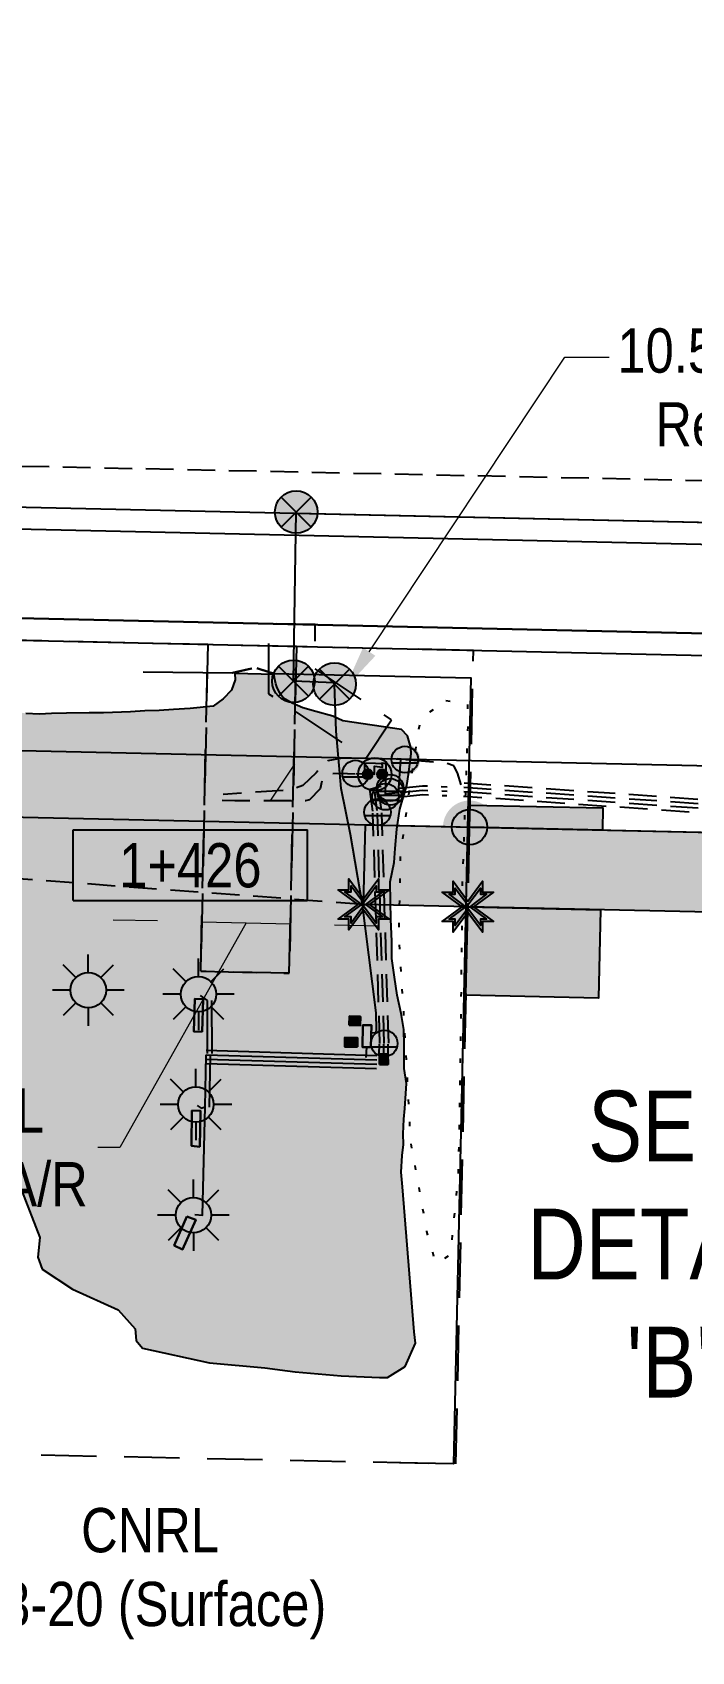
# Model space of a CAD drawing. Extents: x 397736 to 405633, y 6113180 to 6118658.
# Drawn here: x 398995 to 399143.8, y 6114683 to 6115048.7 of the extents above; entities that cross this region are included whole.
import ezdxf
from ezdxf.enums import TextEntityAlignment as Align

# ---------------------------------------------------------------- set-up
doc = ezdxf.new("R2010")
doc.units = 0
doc.header["$LTSCALE"] = 5
doc.header["$PDSIZE"] = 0.5
for name, pattern in [('foc-ACCESSROAD', [3.75, 2.5, -1.25]), ('foc-FLOWLINE', [3.75, 2.5, -1.25]), ('foc-TIELINE', [1.875, 1.25, -0.625]), ('foc-TOPO', [1, 0.2, -0.8]), ('UG_PIPE', [1.875, 1.25, -0.625])]:
    doc.linetypes.add(name, pattern=pattern)
doc.layers.get('Defpoints').update_dxf_attribs({"color": 9})
for name, color, linetype in [('AS-CABLE', 224, 'foc-CABLE'), ('AS-FENCE', 48, 'foc-FENCE'), ('AS-PIPE-UG', 44, 'UG_PIPE'), ('AS-POWER', 104, 'foc-POWER'), ('AS-POWER-EXISTING-PP', 72, 'Continuous'), ('AS-ROADS', 254, 'Continuous'), ('AS-SYMBOL', 7, 'Continuous'), ('AS-TELUS', 224, 'foc-TEL'), ('C-AR', 13, 'foc-ACCESSROAD'), ('C-RW', 13, 'Continuous'), ('C-WS', 13, 'foc-ACCESSROAD'), ('C-WS-S', 8, 'Continuous'), ('DETAIL-T', 7, 'Continuous'), ('F-EZE', 190, 'foc-FLOWLINE'), ('L-MON', 1, 'Continuous'), ('L-SEC', 7, 'Continuous'), ('L-TIE', 7, 'foc-TIELINE'), ('L-TITLEDB', 4, 'Continuous'), ('P-ELEVATION', 7, 'Continuous'), ('P-IOP3', 10, 'Continuous'), ('P-IOP3-H', 21, 'Continuous'), ('P-LTO', 14, 'Continuous'), ('P-PROPOSED', 10, 'Continuous'), ('P-PROPOSED-H', 21, 'Continuous'), ('P-TEMP-BLOCKS', 250, 'Continuous'), ('P-TEMP-BLUE', 146, 'Continuous'), ('T-LOW-AREA', 48, 'foc-TOPO')]:
    doc.layers.add(name, color=color, linetype=linetype)
for name, color, linetype, lineweight in [('AS-GENERAL', 48, 'Continuous', 18), ('C-AR-T', 13, 'Continuous', 9), ('C-WS-T', 13, 'Continuous', 9), ('F-EZE-T', 190, 'Continuous', 9)]:
    doc.layers.add(name, color=color, linetype=linetype, lineweight=lineweight)
for name, color, linetype, true_color in [('AS-PIPE-AG', 7, 'Continuous', 0x7d00fa), ('AS-STRUCTURE-H', 7, 'Continuous', 0xa8a8a8), ('P-TEMP-BLUE-H', 7, 'Continuous', 0x99e6ff)]:
    doc.layers.add(name, color=color, linetype=linetype, true_color=true_color)
doc.layers.add('AS-STRUCTURE', color=7, linetype='Continuous', lineweight=30, true_color=0x595959)
doc.styles.add('80CG', font='ARIALN.TTF', dxfattribs={"height": 10})
doc.styles.add('foc-LtypeFont', font='ARIALN.TTF', dxfattribs={"height": 7.349999999999999})
doc.styles.add('Legend', font='ARIALN.TTF')
doc.linetypes.add('foc-CABLE', pattern='A,2,-1,["C",foc-LtypeFont,S=0.2,R=0,X=-0.625,Y=-0.75],-1.239999999999999,8', length=12.24)
doc.linetypes.add('foc-FENCE', pattern='A,10,-1,["X",foc-LtypeFont,S=0.2,R=0,X=-0.625,Y=-0.75],-1.239999999999999', length=12.24)
doc.linetypes.add('foc-POWER', pattern='A,6,-1,["P",foc-LtypeFont,S=0.2,R=0,X=-0.625,Y=-0.75],-1.239999999999999,4', length=12.24)
doc.linetypes.add('foc-POWER-NOLINE', pattern='A,0,-4,["P",foc-LtypeFont,S=0.2,R=0,X=-0.625,Y=-0.75],-8.24', length=12.24)
doc.linetypes.add('foc-TEL', pattern='A,2,-1,["T",foc-LtypeFont,S=0.2,R=0,X=-0.425,Y=-0.75],-1.239999999999999,8', length=12.24)
doc.linetypes.add('foc-TEL-NOLINE', pattern='A,0,-2,["T",foc-LtypeFont,S=0.2,R=0,X=-0.425,Y=-0.75],-10.24', length=12.24)
doc.dimstyles.new('Compass 5 000', dxfattribs={"dimscale": 5, "dimtxt": 9, "dimasz": 2, "dimexe": 0.2, "dimexo": 0.0625, "dimgap": 0.5, "dimtad": 0, "dimtih": 1, "dimtoh": 1, "dimzin": 0, "dimdsep": 46, "dimtxsty": '80CG', "dimcen": 0.1, "dimse1": 1, "dimse2": 1, "dimclrd": 256, "dimclrt": 256, "dimaunit": 1, "dimadec": 4, "dimazin": 0, "dimtfac": 0.06, "dimtofl": 0, "dimtmove": 0, "dimatfit": 1, "dimfxl": 0.2, "dimtolj": 1, "dimtzin": 0, "dimlwd": -1, "dimarcsym": 0})

# ---------------------------------------------------------------- blocks, each defined once
blk = doc.blocks.new('*D44')
at = {"layer": 'Defpoints', "color": 0, "transparency": 16777216}
for p in [(399066.2613593857, 6114900.036263516), (399059.6953036888, 6114891.79721751), (399060.4532717657, 6114891.293666343)]:
    blk.add_point(p, dxfattribs=at)
at = {"layer": 'F-EZE-T', "transparency": 16777216}
for p, q in [((399071.0369894952, 6114908.869237898), (399115.2255008612, 6114975.383791366)), ((399115.2255008612, 6114975.383791366), (399125.2255008612, 6114975.383791366)), ((399054.1617055018, 6114883.467794294), (399048.6281073154, 6114875.138371077))]:
    blk.add_line(p, q, dxfattribs=at)
for points in [[(399069.6487522926, 6114909.791504262), (399072.4252266977, 6114907.946971534), (399065.5033913087, 6114900.539814683)], [(399052.7734682993, 6114884.390060658), (399055.5499427044, 6114882.545527929), (399059.6953036888, 6114891.79721751)]]:
    blk.add_solid(points, dxfattribs=at)
at = {"layer": 'F-EZE-T', "transparency": 16777216, "insert": (399184.3660192788, 6114975.383791366), "char_height": 10, "attachment_point": 5, "style": '80CG'}
blk.add_mtext('\\A1;ATCO\\P10.50 Power Line R/W\\PReg.# 112 305 342', dxfattribs=at)
blk = doc.blocks.new('*D45')
at = {"layer": 'C-AR-T', "transparency": 16777216}
for p, q in [((399023.2495095124, 6114848.054917813), (399013.2518190451, 6114848.269825515)), ((399043.2411213168, 6114847.625183429), (399014.7619136015, 6114796.86392955)), ((399033.2471999797, 6114847.840010111), (399053.2350426539, 6114847.410356748)), ((399063.2327331212, 6114847.195449047), (399073.2304235885, 6114846.980541345)), ((399014.7619136015, 6114796.86392955), (399009.7619136015, 6114796.86392955))]:
    blk.add_line(p, q, dxfattribs=at)
for points in [[(399023.2853274627, 6114849.721199558), (399023.2136915621, 6114846.388636068), (399033.2471999797, 6114847.840010111)], [(399063.2685510715, 6114848.861730792), (399063.1969151709, 6114845.529167302), (399053.2350426539, 6114847.410356748)]]:
    blk.add_solid(points, dxfattribs=at)
at = {"layer": 'Defpoints', "color": 0, "transparency": 16777216}
for p in [(399033.4310163521, 6114856.391305288), (399053.4188590264, 6114855.961651925), (399053.2350426539, 6114847.410356748)]:
    blk.add_point(p, dxfattribs=at)
at = {"layer": 'C-AR-T', "transparency": 16777216, "insert": (398982.0265793587, 6114796.86392955), "char_height": 10, "attachment_point": 5, "style": '80CG'}
blk.add_mtext('\\A1;CNRL\\P20.00 A/R', dxfattribs=at)
blk = doc.blocks.new('fdia')
at = {"color": 255, "const_width": 1}
blk.add_lwpolyline([(-0.5, 0, 1), (0.5, 0, 1)], format="xyb", close=True, dxfattribs=at)
blk = doc.blocks.new('Fdiaa')
blk.add_blockref('fdia', (0, 0))
blk = doc.blocks.new('fdib')
at = {"color": 1, "const_width": 1.6}
blk.add_lwpolyline([(-0.3999999999996362, 0, 0.9999999999999998), (0.3999999999996362, 0, 1)], format="xyb", close=True, dxfattribs=at)
at = {"color": 1}
blk.add_circle((0, 0), 0.8, dxfattribs=at)
blk = doc.blocks.new('Fdibb')
blk.add_blockref('fdib', (0, 0))
blk = doc.blocks.new('fdicc')
for name in ['Fdibb', 'Fdiaa']:
    blk.add_blockref(name, (0, 0))
blk = doc.blocks.new('FDI')
blk.add_blockref('fdicc', (0, 0))
blk = doc.blocks.new('GAS')
h = blk.add_hatch(color=255)
h.dxf.hatch_style = 1
edge = h.paths.add_edge_path()
edge.add_arc((0, 0), 0.9, 0, 360)
for p, q in [((0, 0.8077887887338874), (0, 1.615577579286764)), ((-0.5711929310346023, 0.5711929297831376), (-1.142385862069204, 1.142385861385264)), ((0.5711929310309642, 0.5711929297831376), (1.142385862065566, 1.142385861385264)), ((-0.8077887898725749, 0), (-1.615577579628734, 0)), ((1.615577579625096, 0), (0.8077887898689368, 0)), ((-0.5711929310346023, -0.5711929316021271), (-1.142385862069204, -1.142385863204253)), ((1.142385862065566, -1.142385863204253), (0.5711929310309642, -0.5711929316021271)), ((0, -0.8077887905528768), (0, -1.615577581105753))]:
    blk.add_line(p, q)
blk.add_circle((0, 0), 0.8000000000000003)
blk = doc.blocks.new('RISER')
h = blk.add_hatch(color=255)
h.dxf.hatch_style = 1
edge = h.paths.add_edge_path()
edge.add_arc((0, 0), 0.7000000000000001, 0, 360)
blk.add_hatch(color=13).paths.add_polyline_path([(0.5809894393423747, -0.1498374831999172), (-0.5809055220925075, -0.1501624933266612, 0.7745966773228882)])
at = {"color": 13}
blk.add_line((-0.5809055220925075, -0.1501624933266612), (0.5809894393423747, -0.1498374831996898), dxfattribs=at)
blk.add_circle((0, 0), 0.6000000000000001, dxfattribs=at)
blk = doc.blocks.new('PIG')
h = blk.add_hatch(color=255)
h.dxf.hatch_style = 1
edge = h.paths.add_edge_path()
edge.add_arc((0, 0), 0.85, 0, 360)
at = {"layer": 'AS-SYMBOL'}
h = blk.add_hatch(color=13, dxfattribs=at)
h.dxf.hatch_style = 1
h.paths.add_polyline_path([(-0.1007441909823683, 0.004742452807931841, 1), (-0.5507441909794579, 0.004742452807931841, 1)])
h = blk.add_hatch(color=13, dxfattribs=at)
h.dxf.hatch_style = 1
h.paths.add_polyline_path([(0.1007441909823683, 0.004742452807931841, 1), (0.5507441909794579, 0.004742452807931841, 1)])
at = {"layer": 'AS-SYMBOL', "color": 13}
for centre, radius in [((0, 0), 0.75), ((-0.3257441909809131, 0.004742452807931841), 0.225), ((0.3257441909809131, 0.004742452807931841), 0.225)]:
    blk.add_circle(centre, radius, dxfattribs=at)
blk = doc.blocks.new('*U55')
h = blk.add_hatch(color=111)
h.dxf.hatch_style = 1
h.paths.add_polyline_path([(-26.5, 8), (26.50000000000001, 7.999999999999999), (26.50000000000001, -8.000000000000004), (-26.5, -8)])
for p, q in [((-26.5, -8), (-26.5, 8)), ((-26.5, 8), (26.50000000000001, 7.999999999999999)), ((26.50000000000001, -8.000000000000004), (26.50000000000001, 7.999999999999999)), ((-26.5, -8), (26.50000000000001, -8.000000000000004))]:
    blk.add_line(p, q)
at = {"layer": 'P-ELEVATION', "color": 7, "flags": 128}
blk.add_lwpolyline([(0, 0, 9.999999999999995, 0, 0), (39.37783994445428, 0.1359983886489741, 0, 0, 0)], format="xyseb", dxfattribs=at)
at = {"layer": 'P-ELEVATION', "style": 'Legend'}
blk.add_attdef('STATION', text='', height=10, dxfattribs=at).set_placement((0, 0), align=Align.MIDDLE_CENTER)
blk = doc.blocks.new('TEMP')
h = blk.add_hatch(color=255)
h.dxf.hatch_style = 1
h.paths.add_polyline_path([(-5.274161e-10, 0.2514284397220763), (-0.6656854269836912, 1.152061669657268), (-0.6656854269836914, 0.6656854303339061), (-1.152061663105632, 0.6656854303339061), (-0.2514284404497629, 5.273253e-10), (-1.152061661774314, -0.665685419564579), (-0.6656854224511335, -0.6656854195645793), (-0.6656854224511335, -1.152061655686338), (-5.273251e-10, -0.2514284436956587), (0.6656854183820542, -1.152061663420681), (0.6656854183820542, -0.6656854208922597), (1.152061656810019, -0.6656854053035205), (0.2514284429676993, 5.273253e-10), (1.152061671303363, 0.6656854258011663), (0.6656854287749412, 0.6656854258011663), (0.6656854131859291, 1.15206166422904)])
h.paths.add_polyline_path([(0.5656854229146121, 0.8485281473411305), (0.5656854319800914, 0.5656854258011663), (0.8485281444547581, 0.5656854258011663), (0.0831890339399251, 0), (0.8485281399220186, -0.5656854150320215), (0.5656854183820542, -0.5656854240973189), (0.5656854183820542, -0.8485281365719859), (0, -0.08318903609469999), (-0.5656854224511337, -0.8485281320390644), (-0.5656854224511337, -0.5656854195645792), (-0.8485281349258001, -0.5656854195645794), (-0.0831890328488955, 0), (-0.8485281394583584, 0.5656854303339058), (-0.5656854269836913, 0.5656854303339061), (-0.5656854269836913, 0.8485281428085727), (0, 0.0831890306941206)], flags=16)
h = blk.add_hatch(color=1)
h.dxf.hatch_style = 1
h.paths.add_polyline_path([(0, 0.0831890306941205), (-0.5656854269836911, 0.8485281428085727), (-0.5656854269836912, 0.5656854303339061), (-0.8485281394583578, 0.5656854303339061), (-0.0831890328488953, -1e-16), (-0.8485281349258001, -0.5656854195645793), (-0.5656854224511337, -0.5656854195645793), (-0.5656854224511337, -0.848528132039064), (0, -0.08318903609469999), (0.5656854183820542, -0.8485281365719856), (0.5656854183820542, -0.5656854240973191), (0.8485281399220184, -0.5656854150320213), (0.0831890339399251, -1e-16), (0.8485281444547581, 0.5656854258011663), (0.5656854319800914, 0.5656854258011663), (0.5656854229146121, 0.8485281473411308)])
at = {"color": 1}
for p, q in [((-0.0831890328488953, 0), (0.0831890339399252, 0)), ((0, 0.0831890306941205), (0, -0.08318903609469999))]:
    blk.add_line(p, q, dxfattribs=at)
at = {"color": 255, "flags": 128}
blk.add_lwpolyline([(-0.251428440449763, 5.27325e-10), (-1.152061663105632, 0.6656854303339061), (-0.6656854269836914, 0.6656854303339061), (-0.6656854269836914, 1.152061669657268), (-5.274159999999999e-10, 0.2514284397220763), (0.6656854131859291, 1.15206166422904), (0.6656854287749412, 0.6656854258011663), (1.152061671303363, 0.6656854258011663), (0.2514284429676991, 5.27325e-10), (1.152061656810019, -0.6656854053035204), (0.6656854183820542, -0.6656854208922596), (0.6656854183820542, -1.152061663420681), (-5.27325e-10, -0.2514284436956586), (-0.6656854224511335, -1.152061655686338), (-0.6656854224511335, -0.6656854195645793), (-1.152061661774314, -0.6656854195645793)], close=True, dxfattribs=at)
at = {"color": 1, "flags": 128}
blk.add_lwpolyline([(-0.0831890328488953, 0), (-0.8485281394583578, 0.5656854303339061), (-0.5656854269836913, 0.5656854303339061), (-0.5656854269836913, 0.8485281428085727), (0, 0.0831890306941205), (0.5656854229146121, 0.8485281473411305), (0.5656854319800914, 0.5656854258011663), (0.8485281444547581, 0.5656854258011663), (0.0831890339399252, 0), (0.8485281399220184, -0.5656854150320214), (0.5656854183820542, -0.5656854240973189), (0.5656854183820542, -0.8485281365719856), (0, -0.08318903609469999), (-0.5656854224511335, -0.848528132039064), (-0.5656854224511335, -0.5656854195645792), (-0.8485281349258001, -0.5656854195645792)], close=True, dxfattribs=at)
blk = doc.blocks.new('POWERPOLE')
h = blk.add_hatch(color=255)
edge = h.paths.add_edge_path()
edge.add_arc((0, 0), 0.9600000000000002, 0, 360)
at = {"linetype": 'Continuous'}
for p, q in [((0.678822509938982, -0.678822509938982), (-0.678822509938982, 0.678822509938982)), ((-0.678822509938982, -0.678822509938982), (0.678822509938982, 0.678822509938982))]:
    blk.add_line(p, q, dxfattribs=at)
blk.add_circle((0, 0), 0.9600000000000002, dxfattribs=at)

msp = doc.modelspace()

# ---------------------------------------------------------------- hatches: boundary and pattern name
at = {"layer": 'AS-ROADS'}
h = msp.add_hatch(color=256, dxfattribs=at)
h.dxf.hatch_style = 1
edge = h.paths.add_edge_path()
edge.add_line((399040.6760000019, 6114903.954), (399040.7780000019, 6114902.505999996))
edge.add_line((399040.7780000019, 6114902.505999992), (399039.959000002, 6114900.216999996))
edge.add_line((399039.9590000019, 6114900.217), (399038.0770000019, 6114898.232))
edge.add_line((399038.0770000019, 6114898.232), (399035.7890000019, 6114896.562))
edge.add_line((399035.7890000019, 6114896.562), (399030.6310000019, 6114896.074))
edge.add_line((399030.6310000019, 6114896.074), (399026.8090000019, 6114895.824))
edge.add_line((399026.8090000019, 6114895.824), (399023.6280000019, 6114895.574999996))
edge.add_line((399023.6280000019, 6114895.574999969), (399020.3340000019, 6114895.505999973))
edge.add_line((399020.3340000019, 6114895.506), (399017.1630000019, 6114895.316))
edge.add_line((399017.1630000019, 6114895.316), (399011.0150000019, 6114895.044999996))
edge.add_line((399011.0150000019, 6114895.044999969), (399007.8060000016, 6114895.078999973))
edge.add_line((399007.806, 6114895.079), (399002.678, 6114895.002999996))
edge.add_line((399002.678, 6114895.002999969), (398999.284, 6114894.930999969))
edge.add_line((398999.284, 6114894.930999969), (398996.5660000003, 6114894.793999974))
edge.add_line((398996.5660000019, 6114894.794), (398993.4720000019, 6114894.937))
edge.add_line((398993.4720000019, 6114894.937), (398989.7340000016, 6114895.614))
edge.add_line((398989.734, 6114895.614), (398987.2360000003, 6114895.49))
edge.add_line((398987.2360000019, 6114895.49), (398983.8490000019, 6114895.613))
edge.add_line((398983.8490000019, 6114895.613), (398980.6170000019, 6114895.686))
edge.add_line((398980.6170000019, 6114895.686), (398977.5530000019, 6114895.773))
edge.add_line((398977.5530000019, 6114895.773), (398974.4050000017, 6114895.552))
edge.add_line((398974.405, 6114895.552), (398971.3350000003, 6114895.374))
edge.add_line((398971.3350000019, 6114895.374), (398968.2650000016, 6114894.669))
edge.add_line((398968.265, 6114894.669), (398965.4770000002, 6114893.011))
edge.add_line((398965.4770000019, 6114893.011), (398963.5730000019, 6114890.42))
edge.add_line((398963.5730000019, 6114890.42), (398962.1240000019, 6114887.439999997))
edge.add_line((398962.1240000019, 6114887.43999997), (398960.7300000017, 6114884.610999973))
edge.add_line((398960.73, 6114884.611), (398958.4550000002, 6114879.736))
edge.add_line((398958.4550000019, 6114879.736), (398957.0719510302, 6114873.480383409))
edge.add_line((398957.0719510302, 6114873.480383409), (398956.5729537086, 6114867.827686697))
edge.add_line((398956.5729537069, 6114867.827686697), (398956.0739563853, 6114860.346177339))
edge.add_line((398956.0739563869, 6114860.346177339), (398955.7412522765, 6114857.187328367))
edge.add_line((398955.7412522765, 6114857.187328367), (398955.5749002213, 6114849.040783914))
edge.add_line((398955.5749002196, 6114849.040783914), (398956.5729537069, 6114835.906577843))
edge.add_line((398956.5729537069, 6114835.906577817), (398957.4045962949, 6114822.273629287))
edge.add_line((398957.4045962966, 6114822.273629314), (398961.5629857689, 6114815.290896276))
edge.add_line((398961.5629857689, 6114815.290896249), (398964.5570285426, 6114811.300753409))
edge.add_line((398964.557028541, 6114811.300753436), (398971.8758128423, 6114807.97564569))
edge.add_line((398971.875812844, 6114807.97564569), (398978.3629545572, 6114806.313057956))
edge.add_line((398978.3629545572, 6114806.31305793), (398983.685690728, 6114804.484245284))
edge.add_line((398983.685690728, 6114804.484245284), (398986.1807361802, 6114800.327877532))
edge.add_line((398986.1807361802, 6114800.327877559), (398992.5195909535, 6114787.230749565))
edge.add_line((398992.5195909535, 6114787.230749538), (398996.683394076, 6114776.57647423))
edge.add_line((398996.6833940743, 6114776.576474257), (398996.2415342998, 6114772.123685059))
edge.add_line((398996.2415343014, 6114772.123685059), (398997.1830975259, 6114769.418102877))
edge.add_line((398997.1830975259, 6114769.418102851), (399004.0117699531, 6114764.923325693))
edge.add_line((399004.0117699532, 6114764.92332572), (399014.3380723097, 6114760.262086621))
edge.add_line((399014.338072308, 6114760.262086621), (399018.1688182559, 6114755.933771405))
edge.add_line((399018.1688182559, 6114755.933771406), (399018.4477977727, 6114753.345721648))
edge.add_line((399018.4477977743, 6114753.345721648), (399019.8343395066, 6114751.605490051))
edge.add_line((399019.8343395066, 6114751.605490024), (399034.9906770228, 6114748.276014176))
edge.add_line((399034.9906770228, 6114748.276014203), (399047.4403071334, 6114747.11440377))
edge.add_arc((399079.0763517102, 6114973.27385971), 228.3614215221398, 262.0369193783248, 269.0098300413588)
edge.add_line((399075.1300686499, 6114744.946538328), (399079.1436429797, 6114747.469472889))
edge.add_line((399079.1436429797, 6114747.469472889), (399081.4642159014, 6114752.714175312))
edge.add_line((399081.4642159014, 6114752.714175338), (399081.1510000017, 6114755.241999995))
edge.add_line((399081.151, 6114755.241999969), (399078.5610000003, 6114787.998999974))
edge.add_line((399078.5610000019, 6114787.999), (399078.2710000019, 6114791.364))
edge.add_line((399078.2710000019, 6114791.364), (399078.4400000019, 6114795.06))
edge.add_line((399078.4400000019, 6114795.06), (399078.7630000019, 6114797.553))
edge.add_line((399078.7630000019, 6114797.553), (399078.7150000019, 6114799.952))
edge.add_line((399078.7150000019, 6114799.952), (399078.8310000016, 6114803.298))
edge.add_line((399078.831, 6114803.298), (399079.0910000002, 6114805.706999996))
edge.add_line((399079.0910000019, 6114805.70699997), (399079.4330000017, 6114811.382999974))
edge.add_line((399079.433, 6114811.383), (399078.9280000002, 6114814.741))
edge.add_line((399078.9280000019, 6114814.741), (399078.9350000019, 6114820.138999996))
edge.add_line((399078.9350000019, 6114820.13899997), (399078.8590000019, 6114823.574999974))
edge.add_line((399078.8590000019, 6114823.575), (399078.2700000016, 6114827.164))
edge.add_line((399078.27, 6114827.164), (399077.3210000002, 6114831.311))
edge.add_line((399077.3210000019, 6114831.311), (399076.7340000019, 6114835.395999995))
edge.add_line((399076.7340000019, 6114835.395999969), (399076.1790000016, 6114839.590999974))
edge.add_line((399076.179, 6114839.591), (399076.1070000003, 6114843.439))
edge.add_line((399076.1070000019, 6114843.439), (399075.9320000019, 6114848.505))
edge.add_line((399075.9320000019, 6114848.505), (399075.8360000019, 6114852.357999999))
edge.add_line((399075.8360000019, 6114852.358), (399075.7390000016, 6114856.872))
edge.add_line((399075.739, 6114856.872), (399076.6560000003, 6114861.288))
edge.add_line((399076.6560000019, 6114861.288), (399076.9140000016, 6114864.391999995))
edge.add_line((399076.914, 6114864.391999969), (399077.308, 6114868.817999973))
edge.add_line((399077.308, 6114868.818), (399077.9830000002, 6114873.32))
edge.add_line((399077.9830000019, 6114873.32), (399078.6650000019, 6114875.933))
edge.add_line((399078.6650000019, 6114875.933), (399079.5270000017, 6114878.634))
edge.add_line((399079.527, 6114878.634), (399079.939, 6114881.127))
edge.add_line((399079.939, 6114881.127), (399080.498, 6114885.779000001))
edge.add_line((399080.498, 6114885.779), (399080.4280000003, 6114887.264999995))
edge.add_line((399080.4280000019, 6114887.264999969), (399079.7110000019, 6114889.846999973))
edge.add_line((399079.7110000019, 6114889.847), (399078.3150000019, 6114891.311))
edge.add_line((399078.3150000019, 6114891.311), (399065.1070000019, 6114893.288))
edge.add_line((399065.1070000019, 6114893.288), (399062.7980000019, 6114894.291))
edge.add_line((399062.7980000019, 6114894.291), (399058.9910000019, 6114895.345))
edge.add_line((399058.9910000019, 6114895.345), (399056.0770000016, 6114896.227))
edge.add_line((399056.077, 6114896.227), (399053.659, 6114897.256))
edge.add_line((399053.659, 6114897.256), (399051.6790000003, 6114898.410999997))
edge.add_arc((399059.1534122967, 6114904.513166861), 9.649004072584358, 184.6376928280461, 219.2284607739243, ccw=False)
edge.add_line((399049.536, 6114903.732999969), (399040.6760000003, 6114903.953999974))
at = {"layer": 'AS-STRUCTURE-H'}
h = msp.add_hatch(color=256, dxfattribs=at)
h.dxf.hatch_style = 1
h.paths.add_polyline_path([(399066.521, 6114824.531), (399068.9649621678, 6114824.441701382), (399069.0390000019, 6114826.468), (399066.569, 6114826.55)])
h = msp.add_hatch(color=256, dxfattribs=at)
h.dxf.hatch_style = 1
h.paths.add_polyline_path([(399068.3797017244, 6114819.640655879), (399068.3790000019, 6114821.703999969), (399065.5210000019, 6114821.73499997), (399065.5250000019, 6114819.662)])
h = msp.add_hatch(color=256, dxfattribs=at)
h.dxf.hatch_style = 1
h.paths.add_polyline_path([(399071.367, 6114819.57), (399071.564, 6114824.517999969), (399069.567, 6114824.516999969), (399069.4870000019, 6114819.563)])
h = msp.add_hatch(color=256, dxfattribs=at)
h.dxf.hatch_style = 1
h.paths.add_polyline_path([(399073.3455619304, 6114815.644174151), (399075.281, 6114815.648), (399075.261615491, 6114817.947509715), (399073.341, 6114817.952)])
at = {"layer": 'P-IOP3-H'}
h = msp.add_hatch(color=256, dxfattribs=at)
h.dxf.hatch_style = 1
h.paths.add_polyline_path([(399538.6914982273, 6114316.198268827), (399505.6524171385, 6114316.950452529), (399512.3051446494, 6114606.708222906), (399299.0596749757, 6114611.447211092), (399304.4516337862, 6114846.59441474), (399069.7803858949, 6114851.786122863), (399070.1783597264, 6114869.775003036), (399322.8530000019, 6114864.184999969), (399317.4610000019, 6114629.036), (399530.7070000005, 6114624.297), (399524.054048101, 6114334.529456436), (399539.1012736239, 6114334.186884018)])
at = {"layer": 'P-PROPOSED-H'}
h = msp.add_hatch(color=256, dxfattribs=at)
h.dxf.hatch_style = 1
h.paths.add_polyline_path([(399070.1783597264, 6114869.775003036), (399322.8530000019, 6114864.184999969), (399317.4610000019, 6114629.036), (399530.7070000005, 6114624.297), (399524.054048101, 6114334.529456436), (399682.4881921855, 6114330.922468042), (399675.7950366306, 6114037.101509802), (399657.8064214492, 6114037.511285199), (399664.0897961913, 6114313.343390524), (399505.6524171385, 6114316.950452529), (399512.3051446494, 6114606.708222906), (399299.0596749757, 6114611.447211092), (399304.4516337862, 6114846.59441474), (399069.7803858949, 6114851.786122863)])
at = {"layer": 'P-TEMP-BLUE-H'}
h = msp.add_hatch(color=256, dxfattribs=at)
h.dxf.hatch_style = 1
h.paths.add_polyline_path([(399093.8092972717, 6114874.251564959), (399123.790762201, 6114873.588275311), (399123.6802139145, 6114868.591364158), (399093.6987489851, 6114869.254653807)])
h = msp.add_hatch(color=256, dxfattribs=at)
h.dxf.hatch_style = 1
h.paths.add_polyline_path([(399093.3021561559, 6114851.265743118), (399123.2836230662, 6114850.602453395), (399122.8414299221, 6114830.614808789), (399092.8736226854, 6114831.2777963)])

# ---------------------------------------------------------------- linework, layer by layer
at = {"layer": 'AS-CABLE', "flags": 128}
for points in [[(399071.559, 6114822.85999997), (399072.4910000019, 6114822.83099997), (399072.6460000019, 6114823.175), (399072.6530000019, 6114823.493999969), (399072.5800000019, 6114827.35), (399070.927, 6114840.448), (399069.512, 6114851.674), (399066.8060000019, 6114867.597), (399064.698, 6114878), (399063.5830000019, 6114890.925), (399063.2010000019, 6114901.55)], [(399070.3720000019, 6114817.210999969), (399070.5090000019, 6114819.559)]]:
    msp.add_lwpolyline(points, dxfattribs=at)
at = {"layer": 'AS-FENCE', "flags": 128}
for points in [[(399019.9654322402, 6114904.305785554), (399040.167, 6114904.09899997)], [(399049.4440000019, 6114903.939), (399093.9520000019, 6114902.949), (399090.0570000019, 6114725.432), (399077.8700000019, 6114725.686999969)]]:
    msp.add_lwpolyline(points, dxfattribs=at)
at = {"layer": 'AS-GENERAL', "const_width": 0.4998133849999907, "flags": 128}
for points in [[(399044.5577686667, 6114905.099989216), (399040.167, 6114904.09899997)], [(399049.4440000019, 6114903.939), (399045.6374260409, 6114905.156776095)]]:
    msp.add_lwpolyline(points, dxfattribs=at)
at = {"layer": 'AS-PIPE-AG', "flags": 128}
for points in [[(399068.1160000019, 6114881.349999969), (399072.203, 6114881.232), (399072.2430000019, 6114883.016999969), (399074.0710000019, 6114882.81499997), (399073.9950000019, 6114883.775999969), (399074.791, 6114883.738), (399074.6150000019, 6114876.431)], [(399070.0300000019, 6114881.296), (399070.0290000019, 6114883.78), (399074.8350000019, 6114883.639)], [(399078.112, 6114884.609), (399077.5900000019, 6114876.969999969), (399074.7390000019, 6114876.7)], [(399079.1180000019, 6114884.511999969), (399077.3280000014, 6114884.658)], [(399071.8385769099, 6114872.880664175), (399071.1666156305, 6114877.79825422), (399073.7137592562, 6114878.487887012)], [(399072.8290000019, 6114873.016), (399072.276, 6114877.062999969), (399073.9750000019, 6114877.522999969)], [(399073.819423094, 6114873.151335797), (399073.385384373, 6114876.327745747), (399074.2362407458, 6114876.558112982)], [(399032.8630000019, 6114831.225), (399034.432, 6114830.134)], [(399034.4200000019, 6114830.109), (399034.4680000019, 6114818.115)], [(399035.4196187652, 6114830.113000475), (399035.4676187653, 6114818.119000475)], [(399033.9910000019, 6114806.053999969), (399034.2050000019, 6114817.862)], [(399034.2130000019, 6114817.864), (399072.762, 6114816.714)], [(399034.2428077685, 6114818.863182254), (399072.7918077682, 6114817.713182226)], [(399034.9904626448, 6114806.035886428), (399035.2044626465, 6114817.843886432)], [(399073.3154495308, 6114817.891350617), (399073.3444495323, 6114820.238350631)], [(399074.3150000019, 6114817.879), (399074.344, 6114820.226)], [(399075.3145504713, 6114817.866649355), (399075.3435504694, 6114820.213649328)], [(399034.1533844688, 6114815.865635493), (399072.7023844669, 6114814.715635492)], [(399034.1831922354, 6114816.864817747), (399072.7321922334, 6114815.714817719)], [(399031.6920000019, 6114781.737), (399033.427, 6114781.608), (399033.988, 6114806.069)], [(399032.2090000019, 6114806.361999969), (399033.06, 6114805.81999997), (399033.9930000019, 6114806.08799997)]]:
    msp.add_lwpolyline(points, dxfattribs=at)
at = {"layer": 'AS-PIPE-UG', "flags": 128}
for points in [[(398760.2717332194, 6114905.549796491), (398760.6219372648, 6114920.648220319), (398761.1842136831, 6114944.966649411), (398761.2038534535, 6114945.816317914), (398761.2072693496, 6114945.966284052), (398761.431810661, 6114955.67591882), (399544.0560709257, 6114939.192020775), (399560.9053615891, 6114888.716062544), (399560.4252381325, 6114867.720025841), (399560.7355150518, 6114867.713528487), (399650.3694321521, 6114865.825358907), (399704.9817450673, 6114864.67493156), (399704.8817663228, 6114859.858613828), (399793.5749035269, 6114857.989119799), (399793.675839133, 6114862.806442708), (399893.8793853269, 6114860.694654604), (399918.1042305893, 6114860.184189809), (400045.4839375441, 6114857.499679345), (400343.0676538748, 6114851.228298967), (400343.5433945361, 6114872.237240645), (400353.2294254469, 6114872.024304575), (400359.7567159043, 6114871.880943441)], [(399077.145, 6114884.632), (399064.9210000019, 6114884.799999969), (399061.6710000019, 6114884.213), (399060.3790000019, 6114883.273999969), (399059.0560000019, 6114881.51299997), (399056.05, 6114878.651), (399053.1950000019, 6114877.648), (399038.0400000019, 6114876.644)], [(399091.8310000019, 6114878.812999969), (399090.9860000019, 6114881.538), (399090.1290000019, 6114883.129999969), (399088.4410000019, 6114883.725999995), (399079.2050000019, 6114884.479)], [(399037.8370000019, 6114875.352999969), (399040.7180000019, 6114875.265), (399056.7240000019, 6114875.295), (399057.5940000019, 6114875.491), (399060.0270000019, 6114878.011999969), (399060.454, 6114879.92), (399062.0900000019, 6114881.284), (399064.4060000019, 6114881.476), (399067.854, 6114881.317)], [(399077.9506461609, 6114878.055736946), (399083.0619736915, 6114878.613059455), (399088.6596768877, 6114878.362627886)], [(399078.059, 6114877.061999969), (399083.0940000019, 6114877.611), (399088.615, 6114877.364)], [(399078.1673538408, 6114876.068263047), (399083.1260263123, 6114876.608940545), (399088.570323114, 6114876.365372114)], [(399527.0500000024, 6114055.476000001), (399525.8760000003, 6114064.872999961), (399525.956, 6114076.447999962), (399525.8520000027, 6114113.844), (399525.448, 6114126.809000012), (399525.9130000007, 6114137.942), (399526.9330000024, 6114175.874), (399527.7370000031, 6114218.691), (399527.9340000031, 6114242.929999962), (399528.425, 6114273.274999973), (399529.2790000024, 6114298.446), (399529.6460000007, 6114328.931999973), (399530.4580000024, 6114357.669999972), (399534.0232194658, 6114604.194161735), (399534.5546336648, 6114620.42961043), (399534.0858610398, 6114625.348386507), (399530.8401805782, 6114627.907725938), (399526.6587547415, 6114628.568268769), (399499.1472691686, 6114628.659847661), (399457.8123246584, 6114629.917363133), (399403.3235584798, 6114631.022865633), (399346.8994580907, 6114634.140092136), (399333.5179060589, 6114634.46657196), (399327.1352479929, 6114637.455871503), (399325.2607791821, 6114643.617819694), (399325.9158041478, 6114845.032989481), (399326.2088863964, 6114861.547536941), (399324.3567052306, 6114867.009712681), (399322.2631399035, 6114868.614289581), (399305.0869440398, 6114868.224184187), (399275.8971042852, 6114868.947195762), (399233.6532505521, 6114869.714029706), (399189.6921619389, 6114870.400452705), (399149.2243854648, 6114872.232887777), (399092.2962407256, 6114876.193567602)], [(399597.6150000019, 6114040.851), (399591.4300000003, 6114040.819), (399586.0000000019, 6114040.325), (399573.9630000018, 6114038.928), (399553.0050000027, 6114039.805), (399545.7310000025, 6114041.186000001), (399536.6620000024, 6114046.108000001), (399532.3790000027, 6114049.096000001), (399529.0349161472, 6114053.099613248), (399528.0055016634, 6114055.891386015), (399526.8760562108, 6114064.931759824), (399526.9556358292, 6114076.4459356), (399526.8515829206, 6114113.86096044), (399526.4482765076, 6114126.803702133), (399526.9120653641, 6114137.907705009), (399527.9323739497, 6114175.851180726), (399528.7365499554, 6114218.677553904), (399528.9335604991, 6114242.917851528), (399529.4243519732, 6114273.249963908), (399530.2784221657, 6114298.42303287), (399530.6454562653, 6114328.911865459), (399531.4572274301, 6114357.641766519), (399535.0226097346, 6114604.17058084), (399535.5558168333, 6114620.460805215), (399535.0404305208, 6114625.86869324), (399531.2540902899, 6114628.854362953), (399526.73887737, 6114629.567634369), (399499.1641345851, 6114629.659423829), (399457.8376623284, 6114630.91668158), (399403.3612792408, 6114632.021932789), (399346.9392290462, 6114635.139046082), (399333.7519530312, 6114635.460785952), (399327.9621239957, 6114638.17243575), (399326.260889592, 6114643.764909845), (399326.9154020756, 6114845.022494713), (399327.2114431991, 6114861.703768471), (399325.2058526162, 6114867.618356355), (399322.5920699527, 6114869.62164479), (399305.0879720208, 6114869.224092092), (399275.9185521426, 6114869.946597854), (399233.6701252761, 6114870.713514867), (399189.7225809704, 6114871.399726353), (399149.2816927333, 6114873.230943888), (399092.3656203637, 6114877.1907838)], [(399597.6098281945, 6114041.850613391), (399591.3820423586, 6114041.818392001), (399585.897079136, 6114041.319391688), (399573.9260439389, 6114039.930047486), (399553.1197317188, 6114040.800699981), (399546.070716253, 6114042.138985744), (399537.1880327588, 6114046.959866527), (399533.0605418875, 6114049.83937689), (399531.0002604784, 6114052.305992625), (399529.7282643724, 6114054.228823819), (399528.9610033245, 6114056.30677203), (399527.8761124237, 6114064.990519688), (399527.9552716561, 6114076.443871163), (399527.8511658361, 6114113.877920841), (399527.448553013, 6114126.798404251), (399527.911130724, 6114137.873410018), (399528.9317478946, 6114175.828361528), (399529.7360999059, 6114218.664107884), (399529.9331210006, 6114242.9057031), (399530.4237039426, 6114273.224927853), (399531.2778443315, 6114298.400065815), (399531.6449125328, 6114328.891730933), (399532.4564548579, 6114357.613533125), (399536.022, 6114604.147), (399536.5570000019, 6114620.492), (399535.9950000019, 6114626.389), (399531.668, 6114629.800999969), (399526.8190000019, 6114630.566999969), (399499.181, 6114630.658999969), (399457.863, 6114631.916), (399403.399, 6114633.021), (399346.979, 6114636.138), (399333.986, 6114636.455), (399328.7890000019, 6114638.88899997), (399327.2610000019, 6114643.911999969), (399327.915, 6114845.012), (399328.2140000019, 6114861.86), (399326.055, 6114868.227), (399322.9210000019, 6114870.629), (399305.0890000019, 6114870.22399997), (399275.94, 6114870.946), (399233.6870000019, 6114871.713), (399189.7530000019, 6114872.399), (399149.3390000019, 6114874.229), (399092.435, 6114878.187999969)], [(399597.6046563872, 6114042.850226757), (399591.3340847184, 6114042.817784051), (399585.7941582733, 6114042.313783376), (399573.8890878797, 6114040.932094972), (399553.2344634325, 6114041.796400039), (399546.4104325011, 6114043.09197145), (399537.7140655129, 6114047.811733129), (399533.7420837718, 6114050.582753779), (399530.6600031544, 6114055.185129796), (399529.9165049831, 6114056.722158006), (399528.8761686342, 6114065.04927955), (399528.9549074806, 6114076.441806802), (399528.8507487563, 6114113.894881319), (399528.4488295178, 6114126.793106387), (399528.9101960874, 6114137.839115039), (399529.9311218418, 6114175.805542302), (399530.7356498589, 6114218.650661789), (399530.9326814973, 6114242.893554596), (399531.4230559127, 6114273.199891798), (399532.2772664996, 6114298.377098684), (399532.644368798, 6114328.871596419), (399533.4556822864, 6114357.585299672), (399537.0213902688, 6114604.123419105), (399537.5581831704, 6114620.523194784), (399536.9495694831, 6114626.909306734), (399532.0819097135, 6114630.747636985), (399526.8991226321, 6114631.566365569), (399499.1978654166, 6114631.658576164), (399457.8883376716, 6114632.91531842), (399403.4367207626, 6114634.020067183), (399347.0187709572, 6114637.136953918), (399334.2200469722, 6114637.44921402), (399329.6158760064, 6114639.605564217), (399328.2611104118, 6114644.05909012), (399328.9145979278, 6114845.001505259), (399329.2165568047, 6114862.016231502), (399326.9041473856, 6114868.835643618), (399323.249930051, 6114871.636355209), (399305.090027983, 6114871.223907902), (399275.9614478574, 6114871.945402092), (399233.7038747259, 6114872.712485134), (399189.7834190335, 6114873.398273648), (399149.3963072705, 6114875.227056112), (399092.5043796398, 6114879.185216194)], [(399073.4358214021, 6114820.374069949), (399071.8778214027, 6114872.386069949)], [(399074.4350000019, 6114820.403999969), (399072.8770000019, 6114872.415999969)], [(399075.4341786011, 6114820.43392999), (399073.8761786011, 6114872.44592999)]]:
    msp.add_lwpolyline(points, dxfattribs=at)
at = {"layer": 'AS-POWER', "linetype": 'foc-POWER-NOLINE'}
msp.add_line((399054.5509193771, 6114940.15991536), (399539.0280379353, 6114929.334604762), dxfattribs=at)
at = {"layer": 'AS-POWER', "flags": 128}
msp.add_lwpolyline([(399063.177, 6114901.853), (399053.9300000019, 6114902.189), (399054.5460000019, 6114940.412999969)], dxfattribs=at)
at = {"layer": 'AS-ROADS', "flags": 128}
msp.add_lwpolyline([(398992.5195909535, 6114787.230749538), (398996.6833940743, 6114776.576474257), (398996.2415343014, 6114772.123685059), (398997.1830975259, 6114769.418102851), (399004.0117699532, 6114764.92332572), (399014.338072308, 6114760.262086621), (399018.1688182559, 6114755.933771406), (399018.4477977743, 6114753.345721648), (399019.8343395066, 6114751.605490024), (399034.9906770228, 6114748.276014203), (399047.4403071334, 6114747.114403744, 0.03043445385885776), (399075.1300686499, 6114744.946538328), (399079.1436429797, 6114747.469472889), (399081.4642159014, 6114752.714175338), (399081.151, 6114755.241999969), (399078.5610000019, 6114787.999), (399078.2710000019, 6114791.364), (399078.4400000019, 6114795.06), (399078.7630000019, 6114797.553), (399078.7150000019, 6114799.952), (399078.831, 6114803.298), (399079.0910000019, 6114805.70699997), (399079.433, 6114811.383), (399078.9280000019, 6114814.741), (399078.9350000019, 6114820.13899997), (399078.8590000019, 6114823.575), (399078.27, 6114827.164), (399077.3210000019, 6114831.311), (399076.7340000019, 6114835.395999969), (399076.179, 6114839.591), (399076.1070000019, 6114843.439), (399075.9320000019, 6114848.505), (399075.8360000019, 6114852.358), (399075.739, 6114856.872), (399076.6560000019, 6114861.288), (399076.914, 6114864.391999969), (399077.308, 6114868.818), (399077.9830000019, 6114873.32), (399078.6650000019, 6114875.933), (399079.527, 6114878.634), (399079.939, 6114881.127), (399080.498, 6114885.779), (399080.4280000019, 6114887.264999969), (399079.7110000019, 6114889.847), (399078.3150000019, 6114891.311), (399065.1070000019, 6114893.288), (399062.7980000019, 6114894.291), (399058.9910000019, 6114895.345), (399056.077, 6114896.227), (399053.659, 6114897.256), (399051.6790000019, 6114898.41099997, -0.152087308984586), (399049.536, 6114903.732999969), (399040.6760000019, 6114903.954), (399040.7780000019, 6114902.505999992), (399039.9590000019, 6114900.217), (399038.0770000019, 6114898.232), (399035.7890000019, 6114896.562), (399030.6310000019, 6114896.074), (399026.8090000019, 6114895.824), (399023.6280000019, 6114895.574999969), (399020.3340000019, 6114895.506), (399017.1630000019, 6114895.316), (399011.0150000019, 6114895.044999969), (399007.806, 6114895.079), (399002.678, 6114895.002999969), (398999.284, 6114894.930999969), (398996.5660000019, 6114894.794), (398993.4720000019, 6114894.937)], format="xyb", dxfattribs=at)
at = {"layer": 'AS-STRUCTURE', "flags": 128}
for points in [[(399033.3050000019, 6114823.037), (399031.4700000019, 6114823.066999977), (399031.6230000019, 6114830.459), (399033.5380000019, 6114830.369)], [(399066.521, 6114824.531), (399068.9649621678, 6114824.441701382), (399069.0390000019, 6114826.468), (399066.569, 6114826.55)], [(399068.3797017244, 6114819.640655879), (399068.3790000019, 6114821.703999969), (399065.5210000019, 6114821.73499997), (399065.5250000019, 6114819.662)], [(399071.367, 6114819.57), (399071.564, 6114824.517999969), (399069.567, 6114824.516999969), (399069.4870000019, 6114819.563)], [(399073.3455619304, 6114815.644174151), (399075.281, 6114815.648), (399075.261615491, 6114817.947509715), (399073.341, 6114817.952)], [(399032.8090000019, 6114797.072), (399030.873, 6114797.28599997), (399030.99, 6114805.235999969), (399032.9450000019, 6114805.173999969)], [(399029.886, 6114781.349999969), (399027.012, 6114774.772), (399028.9100000019, 6114773.867999969), (399031.867, 6114780.583999969)]]:
    msp.add_lwpolyline(points, close=True, dxfattribs=at)
at = {"layer": 'AS-TELUS', "linetype": 'foc-TEL-NOLINE', "flags": 128}
msp.add_lwpolyline([(398745.5773019541, 6114921.916671945), (399552.0800553923, 6114903.914806111), (400358.5645565562, 6114885.881913316)], dxfattribs=at)
at = {"layer": 'C-AR'}
msp.add_lwpolyline([(399034.5936531666, 6114910.478166327), (399033.0076218349, 6114836.69462953), (399052.995496006, 6114836.266441335), (399054.5811163067, 6114910.030856526)], close=True, dxfattribs=at)
at = {"layer": 'C-RW', "flags": 128}
msp.add_lwpolyline([(399556.6942845011, 6114006.08720497), (399556.6988526145, 6114021.081605799), (399531.9689985196, 6114021.089139889), (399546.0437856437, 6114638.954271884), (399332.7954375223, 6114643.693324067), (399338.1874718483, 6114878.843821016), (398744.8946201814, 6114891.969431277), (398744.5528942639, 6114876.978920848), (399322.8530000019, 6114864.184999969), (399317.4610000019, 6114629.036), (399530.7070000005, 6114624.297), (399523.6410380719, 6114316.54091489), (399518.685, 6114100.682), (399516.6292454204, 6114006.09941097)], close=True, dxfattribs=at)
at = {"layer": 'C-WS'}
msp.add_lwpolyline([(398942.8722069391, 6114829.72491338), (398940.7071533314, 6114728.688168691), (399090.6162092125, 6114725.476757335), (399093.6987489851, 6114869.254653807), (399094.5506381141, 6114909.136357959), (399054.5811163067, 6114910.030856526), (399052.995496006, 6114836.266441335), (399033.0076218349, 6114836.69462953), (399034.5936531666, 6114910.478166327), (398944.6457533319, 6114912.491156856), (398943.5457783582, 6114861.158529266)], dxfattribs=at)
at = {"layer": 'F-EZE', "flags": 128}
msp.add_lwpolyline([(399070.2847270683, 6114884.762202858), (399076.0928146908, 6114893.504800032), (399058.8089222049, 6114904.987241733), (399058.8089222049, 6114915.008883138), (399048.3128807049, 6114915.229921388), (399048.3128807049, 6114899.359056217)], close=True, dxfattribs=at)
at = {"layer": 'L-SEC', "flags": 128}
for points in [[(399552.4965843571, 6114924.004281585), (398746.035601662, 6114942.020931642)], [(399552.0800553923, 6114903.914806111), (398745.5783791221, 6114921.963924098)]]:
    msp.add_lwpolyline(points, dxfattribs=at)
at = {"layer": 'L-TIE', "flags": 128}
msp.add_lwpolyline([(399069.7803858949, 6114851.786122863), (398724.4853031578, 6114877.422878957)], dxfattribs=at)
at = {"layer": 'L-TITLEDB', "flags": 128}
msp.add_lwpolyline([(398753.4543677931, 6115046.503509764), (398751.412389433, 6114956.919730158), (398761.1759047887, 6114946.715179842), (399552.6088865392, 6114929.031149991), (399552.4965843571, 6114924.004281585), (398746.035601662, 6114942.020931642), (398747.8592515333, 6115022.019085635)], dxfattribs=at)
msp.add_lwpolyline([(398755.5689695584, 6114916.710957863), (398745.2465054885, 6114907.405604331), (398745.5783791221, 6114921.963924098), (399552.0800553923, 6114903.914806111), (399551.965003241, 6114898.88799925)], close=True, dxfattribs=at)
at = {"layer": 'P-IOP3', "flags": 128}
msp.add_lwpolyline([(399538.6914982273, 6114316.198268827), (399505.6524171385, 6114316.950452529), (399512.3051446494, 6114606.708222906), (399299.0596749757, 6114611.447211092), (399304.4516337862, 6114846.59441474), (399069.7803858949, 6114851.786122863), (399070.1783597264, 6114869.775003036), (399322.8530000019, 6114864.184999969), (399317.4610000019, 6114629.036), (399530.7070000005, 6114624.297), (399524.054048101, 6114334.529456436), (399539.1012736239, 6114334.186884018)], close=True, dxfattribs=at)
at = {"layer": 'P-LTO', "flags": 128}
msp.add_lwpolyline([(399070.1783597264, 6114869.775003036), (399322.8530000019, 6114864.184999969), (399317.4610000019, 6114629.036), (399530.7070000005, 6114624.297), (399524.054048101, 6114334.529456436), (399682.4881921855, 6114330.922468042), (399675.7950366306, 6114037.101509802), (399657.8064214492, 6114037.511285199), (399664.0897961913, 6114313.343390524), (399505.6524171385, 6114316.950452529), (399512.3051446494, 6114606.708222906), (399299.0596749757, 6114611.447211092), (399304.4516337862, 6114846.59441474), (399069.7803858949, 6114851.786122863)], close=True, dxfattribs=at)
at = {"layer": 'P-PROPOSED', "flags": 128}
msp.add_lwpolyline([(399070.1783597264, 6114869.775003036), (399322.8530000019, 6114864.184999969), (399317.4610000019, 6114629.036), (399530.7070000005, 6114624.297), (399524.054048101, 6114334.529456436), (399682.4881921855, 6114330.922468042), (399675.7950366306, 6114037.101509802), (399657.8064214492, 6114037.511285199), (399664.0897961913, 6114313.343390524), (399505.6524171385, 6114316.950452529), (399512.3051446494, 6114606.708222906), (399299.0596749757, 6114611.447211092), (399304.4516337862, 6114846.59441474), (399069.7803858949, 6114851.786122863)], close=True, dxfattribs=at)
at = {"layer": 'P-TEMP-BLUE', "flags": 128}
for points in [[(399093.8092972717, 6114874.251564959), (399123.790762201, 6114873.588275311), (399123.6802139145, 6114868.591364158), (399093.6987489851, 6114869.254653807)], [(399093.3021561559, 6114851.265743118), (399123.2836230662, 6114850.602453395), (399122.8414299221, 6114830.614808789), (399092.8736226854, 6114831.2777963)]]:
    msp.add_lwpolyline(points, close=True, dxfattribs=at)
at = {"layer": 'T-LOW-AREA', "flags": 128}
msp.add_lwpolyline([(399088.3530000019, 6114897.876), (399093.2450000019, 6114897.006), (399093.2760000019, 6114891.857), (399092.0580000019, 6114857.149), (399091.505, 6114810.093), (399091.093, 6114790.141999969), (399089.9170000019, 6114778.567999969), (399089.3050000019, 6114772.613), (399086.123, 6114770.591), (399084.0810000019, 6114777.897), (399080.4350000019, 6114798.109), (399078.847, 6114827.425999969), (399077.75, 6114844.356), (399078.1010000019, 6114862.446999969), (399080.3460000019, 6114879.186), (399082.66, 6114893.77499997)], close=True, dxfattribs=at)

# ---------------------------------------------------------------- block references
at = {"layer": 'AS-POWER-EXISTING-PP', "xscale": 4.998133849999936, "yscale": 4.998133849999936, "zscale": 4.998133849999936}
for p in [(399054.5460000019, 6114940.412999969), (399053.931, 6114902.195), (399063.2010000019, 6114901.55)]:
    msp.add_blockref('POWERPOLE', p, dxfattribs=at)
at = {"layer": 'AS-SYMBOL'}
for name, p, xscale, yscale, zscale in [('RISER', (399079.0790000019, 6114884.509), 4.998133849999971, 4.998133849999971, 4.998133849999971), ('RISER', (399067.9700000019, 6114881.346), 4.998133849999971, 4.998133849999971, 4.998133849999971), ('PIG', (399072.313, 6114881.173999969), 4.998133849999968, 4.998133849999968, 4.999999999999954), ('RISER', (399074.6960000019, 6114876.128), 4.998133849999971, 4.998133849999971, 4.998133849999971), ('RISER', (399075.7680000019, 6114878.118), 4.998133849999971, 4.998133849999971, 4.998133849999971), ('RISER', (399075.8150000019, 6114877.202999969), 4.998133849999971, 4.998133849999971, 4.998133849999971), ('RISER', (399072.8870000019, 6114872.614), 4.998133849999971, 4.998133849999971, 4.998133849999971), ('RISER', (399074.443, 6114820.412), 4.998133849999971, 4.998133849999971, 4.998133849999971)]:
    msp.add_blockref(name, p, dxfattribs=dict(at, xscale=xscale, yscale=yscale, zscale=zscale))
at = {"layer": 'C-WS-S'}
for p, xscale, yscale, zscale in [((399007.6100000019, 6114832.422), 4.999999999999883, 4.999999999999883, 4.999999999999883), ((399032.474, 6114831.506999969), 4.998133849999936, 4.998133849999936, 4.998133849999936), ((399031.899, 6114806.624), 4.999999999999883, 4.999999999999883, 4.999999999999883), ((399031.338, 6114781.60499997), 4.999999999999883, 4.999999999999883, 4.999999999999883)]:
    msp.add_blockref('GAS', p, dxfattribs=dict(at, xscale=xscale, yscale=yscale, zscale=zscale))
at = {"layer": 'L-MON'}
for name, p, xscale, yscale, zscale in [('FDI', (399093.699, 6114869.266), 4.999999999999883, 4.999999999999883, 4.999999999999883), ('TEMP', (399069.7803858949, 6114851.786122863), 4.998133849999928, 4.998133849999928, 4.998133849999928), ('TEMP', (399093.3021561559, 6114851.265743118), 4.998133849999982, 4.998133849999982, 4.998133849999982)]:
    msp.add_blockref(name, p, dxfattribs=dict(at, xscale=xscale, yscale=yscale, zscale=zscale))
at = {"layer": 'P-TEMP-BLOCKS', "color": 3, "xscale": 0.9987240401749512, "yscale": 0.9987240401749512, "zscale": 0.9987240401749512}
msp.add_blockref('*U55', (399030.651777408, 6114860.644738075), dxfattribs=at).add_auto_attribs({'STATION': '1+426'})

# ---------------------------------------------------------------- texts
at = {"layer": 'C-WS-T', "insert": (399021.5602371874, 6114700.638661557), "char_height": 9.999998399401719, "width": 78.9949396071047, "attachment_point": 5, "style": '80CG'}
msp.add_mtext('\\A1;CNRL\\P13-20 (Surface)', dxfattribs=at)
at = {"layer": 'DETAIL-T', "color": 3, "insert": (399138.781679621, 6114775.093526203), "char_height": 15.9940283199997, "width": 63.61237460047029, "attachment_point": 5, "style": '80CG'}
msp.add_mtext("SEE\\PDETAIL\\P'B'", dxfattribs=at)

# ---------------------------------------------------------------- dimensions: what is measured, and where the dimension line sits
at = {"layer": 'C-AR-T'}
dim = msp.add_linear_dim(base=(399053.2350426539, 6114847.410356748), p1=(399033.4310163521, 6114856.391305289), p2=(399053.4188590264, 6114855.961651926), angle=358.76857476776314, text='CNRL\\P20.00 A/R', dimstyle='Compass 5 000', override={"dimtmove": 1}, dxfattribs=at)
dim.commit()
dim.dimension.update_dxf_attribs({"geometry": '*D45', "text_midpoint": (399007.2619136015, 6114796.86392955), "dimtype": 161})
at = {"layer": 'F-EZE-T'}
dim = msp.add_linear_dim(base=(399059.6953036888, 6114891.79721751), p1=(399066.2613593857, 6114900.036263516), p2=(399060.4532717657, 6114891.293666343), angle=236.4021826865112, text='ATCO\\P10.50 Power Line R/W\\PReg.# 112 305 342', dimstyle='Compass 5 000', dxfattribs=at)
dim.commit()
dim.dimension.update_dxf_attribs({"geometry": '*D44', "text_midpoint": (399184.3660192788, 6114975.383791366), "dimtype": 161})

doc.saveas('drawing.dxf')
